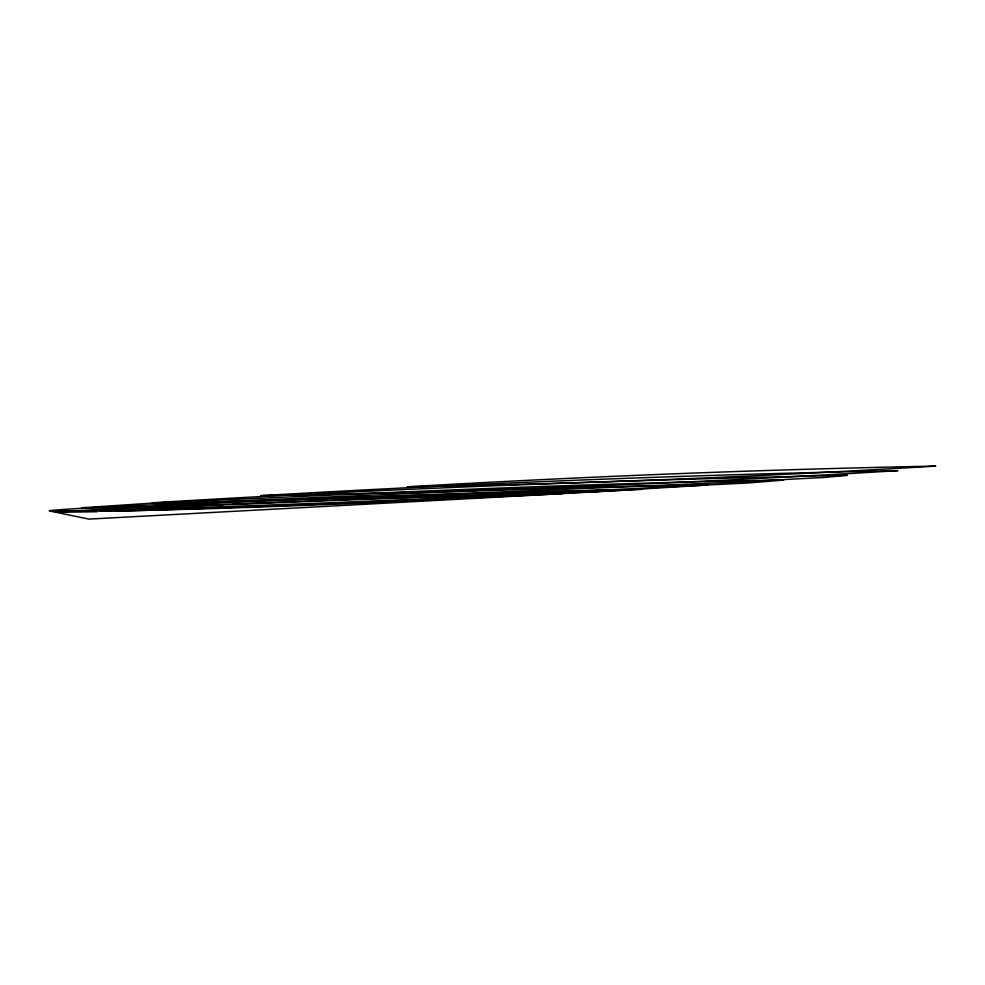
<?xml version="1.0" encoding="UTF-8"?>
<svg xmlns="http://www.w3.org/2000/svg" width="985" height="985" viewBox="0 0 985 985"><rect width="100%" height="100%" fill="white"/><g stroke="black" fill="none" stroke-linecap="round" stroke-linejoin="round"><path stroke-width="1.48" d="M55.197 512.089C242.642 500.442 430.753 493.805 618.568 489.865L580.387 492.685L88.945 519.095L55.098 512.089M589.756 492.18L707.722 485.002C510.058 487.747 312.43 497.831 114.913 506.549A57.536 1.01 -2.9 0 0 49.73 510.981L54.434 511.954M151.604 503.163L81.841 507.78L118.151 507.743L222.869 504.751M153.426 503.076C363.428 493.694 573.516 483.315 783.715 480.064L747.763 482.995L611.931 489.644L232.288 504.443M562.632 493.62L473.465 497.819M602.081 491.318L333.065 502.645A1188.932 20.747 -2.9 0 1 250.806 505.674L181.72 508.038A491.466 8.582 -2.9 0 1 52.919 511.166M433.609 499.555L290.858 505.28A1019.943 17.804 -2.9 0 1 240.18 507.152L147.171 510.304A686.52 11.98 -2.9 0 1 123.925 511.006L114.629 511.277M97.096 511.732L58.115 512.311M642.318 489.336A186.916 3.263 -2.9 0 1 608.582 490.998M99.276 511.203C237.139 508.974 377.674 502.941 516.3 495.036C378.437 497.265 237.902 503.286 99.276 511.203M261.087 495.627C471.421 492.069 686.508 483.463 897.864 470.658C685.523 474.868 473.12 483.327 261.087 495.627M407.298 486.812C581.938 483.857 760.285 476.752 935.75 466.09C759.534 469.586 583.255 476.592 407.298 486.812M847.186 475.312L824.864 477.417L730.71 482.342L445.232 494.31A1257.734 21.953 -2.9 0 1 373.155 496.969L211.516 502.165L152.17 502.793C383.485 488.683 615.453 480.163 847.186 475.312"/></g></svg>
